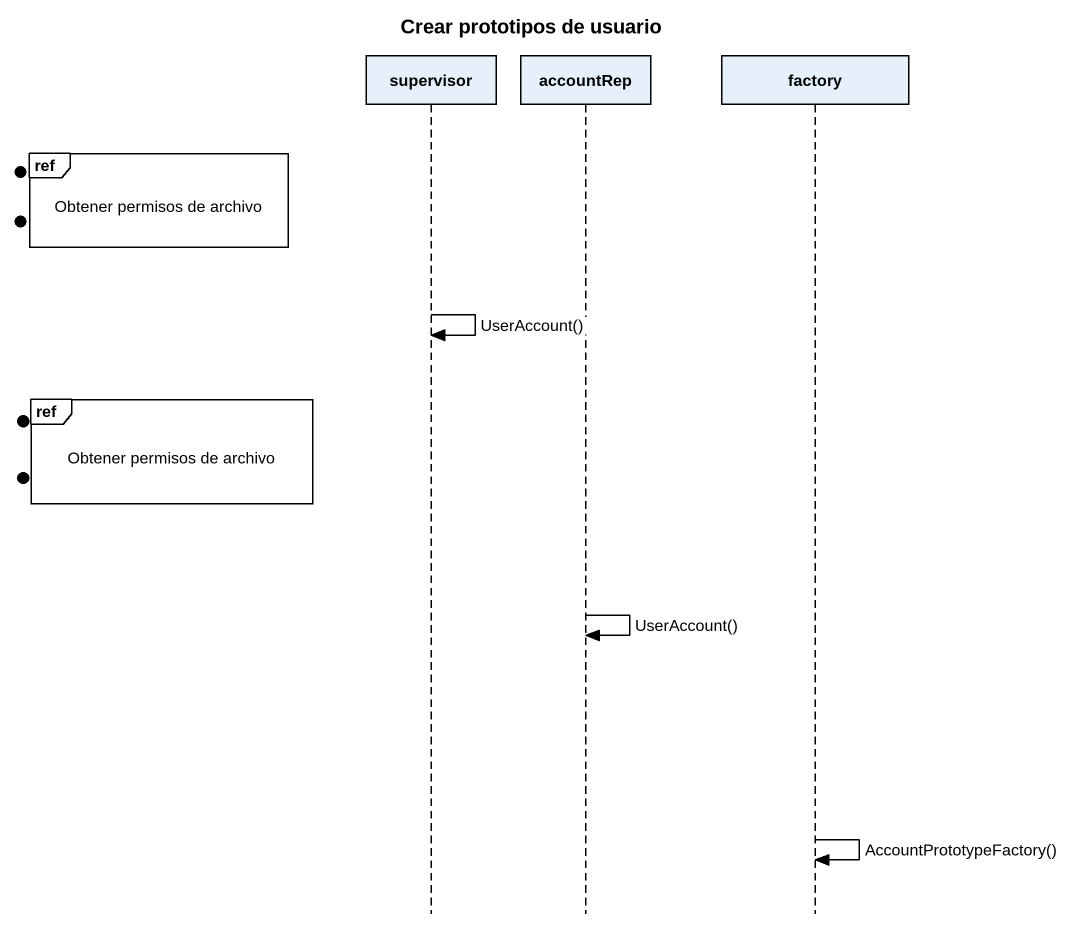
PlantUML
@startuml
title Crear prototipos de usuario
hide footbox
participant supervisor
participant accountRep
participant factory

ref over supervisor : Obtener permisos de archivo
supervisor -> supervisor : UserAccount()
ref over supervisor : Obtener permisos de archivo
accountRep -> accountRep : UserAccount()
factory -> factory : AccountPrototypeFactory()
@enduml
